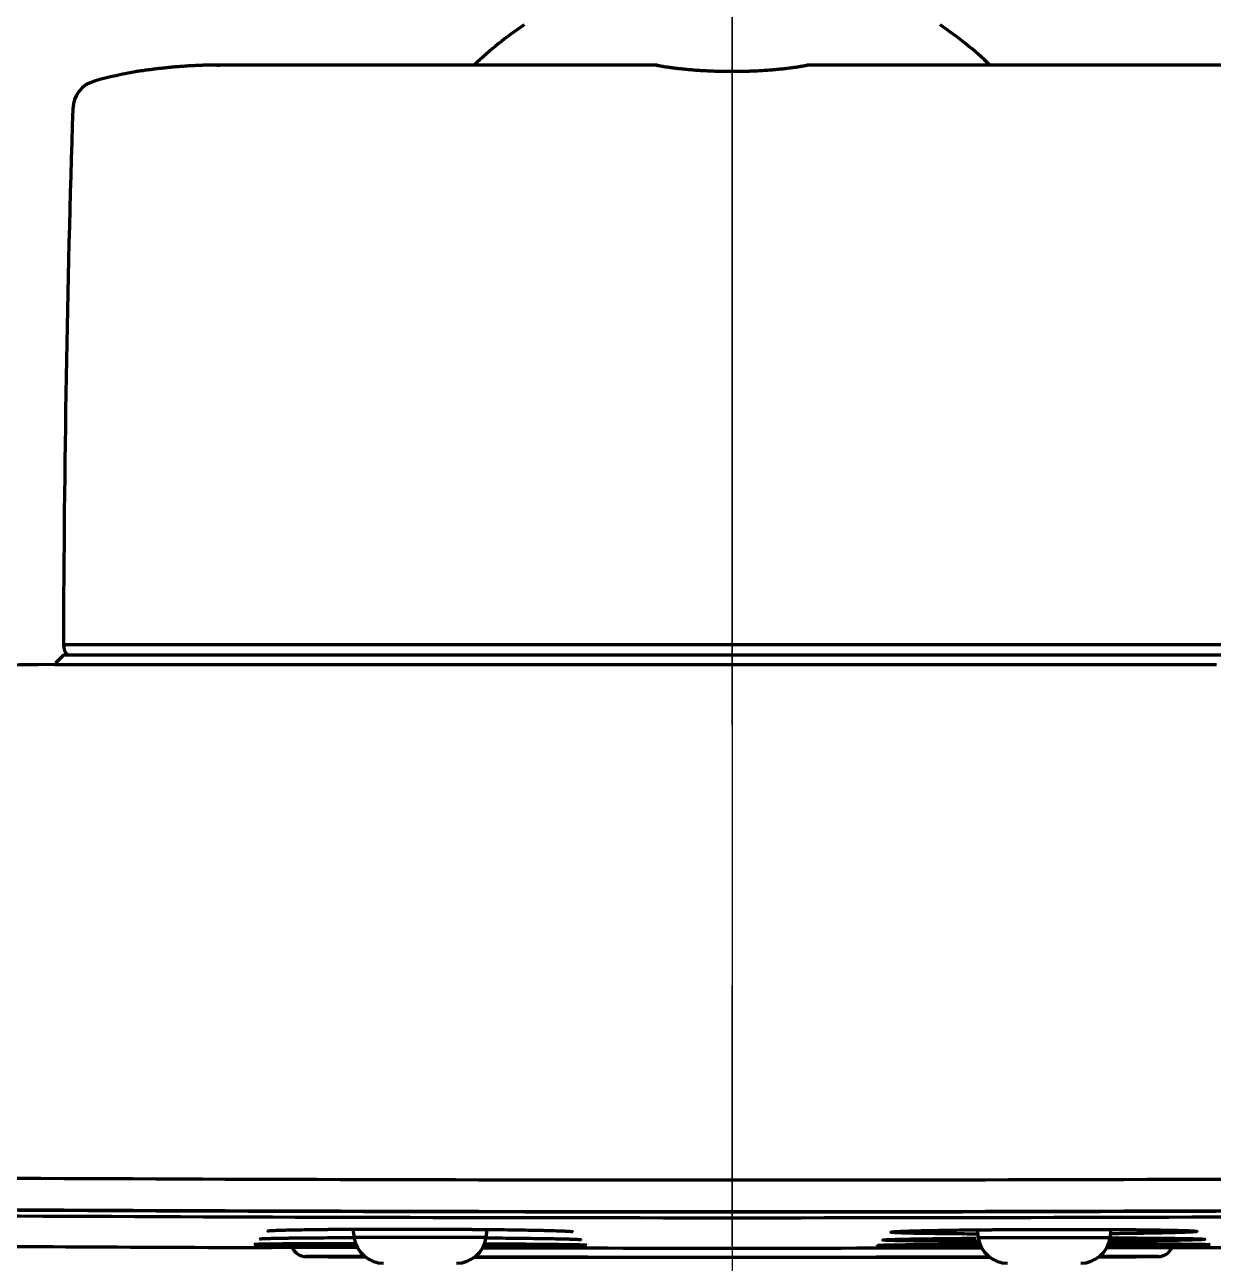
# Model space of a CAD drawing. Extents: x 1919 to 2339, y -1533 to -939.
# Drawn here: x 2093.42 to 2101.42, y -1192.62 to -1184.29 of the extents above; entities that cross this region are included whole.
import ezdxf

# ---------------------------------------------------------------- set-up
doc = ezdxf.new("R2010")
doc.units = 0
doc.header["$LTSCALE"] = 7
doc.header["$MEASUREMENT"] = 0
doc.linetypes.add('CENTER', pattern=[2, 1.25, -0.25, 0.25, -0.25])
doc.layers.add('1', color=1, linetype='CENTER')
doc.layers.add('CL', color=1, linetype='CENTER')

msp = doc.modelspace()

# ---------------------------------------------------------------- linework, layer by layer
at = {"layer": '1', "color": 1, "linetype": 'CENTER', "lineweight": 35}
msp.add_line((2098.1805, -1180.2492), (2098.1805, -1192.5777), dxfattribs=at)
at = {"layer": '1', "color": 7, "linetype": 'Continuous', "lineweight": 70}
for p, q in [((2097.6785, -1184.5579), (2094.7183, -1184.5579)), ((2101.6418, -1184.5579), (2098.684, -1184.5579)), ((2102.6805, -1188.4579), (2093.6805, -1188.4579)), ((2093.6806, -1188.5282), (2093.6271, -1188.5817)), ((2102.6804, -1188.5282), (2093.6806, -1188.5282)), ((2095.6288, -1192.391), (2095.6365, -1192.4454)), ((2096.5247, -1192.4454), (2096.532, -1192.393)), ((2099.829, -1192.393), (2099.8364, -1192.4454)), ((2100.7246, -1192.4454), (2100.7322, -1192.391)), ((2096.5247, -1192.4454), (2095.6365, -1192.4454)), ((2099.8364, -1192.4454), (2100.7246, -1192.4454)), ((2101.3963, -1192.4919), (2101.3962, -1192.4922)), ((2095.0854, -1192.5124), (2095.0854, -1192.5118)), ((2095.3125, -1192.5731), (2095.3126, -1192.5726)), ((2101.0485, -1192.5726), (2101.0485, -1192.5731)), ((2101.2757, -1192.5124), (2101.2756, -1192.5118))]:
    msp.add_line(p, q, dxfattribs=at)
for centre, radius, start, end in [((2098.1805, -1186.3579), 2.5, 124.0558, 133.94681), ((2098.1805, -1186.3579), 2.5, 46.05319, 55.9442), ((2093.9434, -1184.8579), 0.2, 105.42164, 178.14195), ((2094.682, -1187.5353), 2.9774, 99.75514, 105.42164), ((2214.1638, -1188.7579), 120.4836, 178.141952, 179.857335), ((2093.7805, -1188.4579), 0.1, 180, 224.65965), ((2098.1805, -291.6362), 900.8816, 269.6266109, 269.8031493), ((2095.8345, -1192.4177), 0.2, 187.96961, 270), ((2096.3266, -1192.4177), 0.2, 270, 352.03039), ((2100.0344, -1192.4177), 0.2, 187.96961, 270), ((2100.5265, -1192.4177), 0.2, 270, 352.03039), ((2098.1805, -291.6362), 900.8816, 270.1968507, 270.3734139), ((2095.3128, -1192.4732), 0.1, 202.86857, 269.81761), ((2098.1805, -291.6362), 900.9415, 269.8176083, 269.8428952), ((2098.1805, -291.6362), 900.9415, 269.8898725, 270), ((2098.1805, -291.6362), 900.9415, 270, 270.1101275), ((2098.1805, -291.6362), 900.9415, 270.1571048, 270.1823917), ((2101.0482, -1192.4732), 0.1, 270.18239, 336.93857)]:
    msp.add_arc(centre, radius, start, end, dxfattribs=at)
for centre, major_axis, ratio, start_param, end_param in [((2095.3129, -1192.4726), (0.0999, -0.0052), 0.999999, 3.598196, 4.761566), ((2098.1805, -294.0063), (899.8027, 0), 0.99863, 4.710467, 4.714311), ((2098.1805, -293.9942), (899.7541, 0), 0.99863, 4.710524, 4.714254), ((2101.0482, -1192.4726), (0.0999, 0.0052), 0.999999, 4.663212, 5.825166)]:
    msp.add_ellipse(centre, major_axis=major_axis, ratio=ratio, start_param=start_param, end_param=end_param, dxfattribs=at)
for points, knots in [([(2094.7326, -1184.5579), (2094.7164, -1184.5578), (2094.6836, -1184.558), (2094.6506, -1184.5586), (2094.6254, -1184.5593), (2094.617, -1184.5596), (2094.6005, -1184.5602), (2094.5922, -1184.5605), (2094.5677, -1184.5615), (2094.5353, -1184.5632), (2094.5039, -1184.5652), (2094.4845, -1184.5666), (2094.4807, -1184.5668), (2094.473, -1184.5674), (2094.4691, -1184.5677), (2094.4577, -1184.5686), (2094.4502, -1184.5692), (2094.428, -1184.571), (2094.3994, -1184.5736), (2094.3727, -1184.5763), (2094.3533, -1184.5784), (2094.3469, -1184.579), (2094.3344, -1184.5804), (2094.3283, -1184.5811), (2094.3104, -1184.5832), (2094.2879, -1184.5859), (2094.258, -1184.5897), (2094.2407, -1184.592), (2094.2287, -1184.5937), (2094.2248, -1184.5942), (2094.2176, -1184.5952), (2094.2141, -1184.5957), (2094.2044, -1184.5971), (2094.193, -1184.5988), (2094.1847, -1184.6), (2094.1796, -1184.6007), (2094.1782, -1184.601), (2094.1756, -1184.6014), (2094.1745, -1184.6015), (2094.1719, -1184.6019), (2094.1709, -1184.6021), (2094.1708, -1184.6021), (2094.1708, -1184.6021)], [0, 0, 0, 0, 0.057143, 0.115811, 0.115811, 0.145145, 0.145145, 0.174479, 0.174479, 0.233147, 0.291815, 0.291815, 0.306482, 0.306482, 0.321149, 0.321149, 0.350483, 0.350483, 0.409151, 0.467819, 0.467819, 0.497153, 0.497153, 0.526487, 0.526487, 0.585155, 0.643823, 0.702491, 0.702491, 0.731825, 0.731825, 0.761159, 0.761159, 0.819828, 0.878496, 0.878496, 0.90783, 0.90783, 0.937164, 0.937164, 0.995832, 1, 1, 1, 1]), ([(2094.7135, -1184.5579), (2094.7182, -1184.5579), (2094.7246, -1184.5579), (2094.7309, -1184.5579), (2094.7326, -1184.5579)], [0, 0, 0, 0, 0.742185, 1, 1, 1, 1]), ([(2098.691, -1184.5581), (2098.691, -1184.5581), (2098.691, -1184.5581), (2098.6909, -1184.5584), (2098.689, -1184.5591), (2098.6814, -1184.561), (2098.6731, -1184.5627), (2098.6668, -1184.5638), (2098.6655, -1184.5641), (2098.6629, -1184.5646), (2098.6615, -1184.5648), (2098.6571, -1184.5656), (2098.6541, -1184.5662), (2098.6443, -1184.5678), (2098.6299, -1184.5702), (2098.6126, -1184.5728), (2098.5986, -1184.5748), (2098.5937, -1184.5755), (2098.5836, -1184.5768), (2098.5784, -1184.5775), (2098.5623, -1184.5796), (2098.5398, -1184.5823), (2098.5027, -1184.5863), (2098.4758, -1184.5889), (2098.4582, -1184.5904), (2098.4547, -1184.5907), (2098.4476, -1184.5913), (2098.4368, -1184.5922), (2098.4259, -1184.593), (2098.4037, -1184.5946), (2098.3736, -1184.5966), (2098.3422, -1184.5982), (2098.3182, -1184.5993), (2098.3101, -1184.5996), (2098.2978, -1184.6), (2098.2937, -1184.6002), (2098.2855, -1184.6004), (2098.2649, -1184.6011), (2098.2277, -1184.6019), (2098.1778, -1184.6022), (2098.1444, -1184.6019), (2098.1192, -1184.6015), (2098.1109, -1184.6014), (2098.0943, -1184.601), (2098.0861, -1184.6008), (2098.0615, -1184.6), (2098.0293, -1184.5988), (2097.998, -1184.5971), (2097.9748, -1184.5957), (2097.9672, -1184.5952), (2097.952, -1184.5942), (2097.9445, -1184.5937), (2097.9225, -1184.5921), (2097.894, -1184.5897), (2097.8674, -1184.5872), (2097.8482, -1184.5852), (2097.8388, -1184.5842), (2097.8296, -1184.5832), (2097.8235, -1184.5825), (2097.8205, -1184.5822), (2097.8058, -1184.5804), (2097.7835, -1184.5777), (2097.754, -1184.5736), (2097.737, -1184.5711), (2097.7253, -1184.5692), (2097.7215, -1184.5686), (2097.7144, -1184.5674), (2097.7111, -1184.5669), (2097.7016, -1184.5652), (2097.6905, -1184.5632), (2097.6826, -1184.5616), (2097.6778, -1184.5605), (2097.6764, -1184.5602), (2097.674, -1184.5596), (2097.673, -1184.5593), (2097.6707, -1184.5586), (2097.6694, -1184.558), (2097.6706, -1184.5579), (2097.6716, -1184.5579)], [0, 0, 0, 0, 0.001734, 0.001734, 0.032228, 0.062721, 0.093215, 0.093215, 0.100838, 0.100838, 0.108461, 0.108461, 0.123708, 0.123708, 0.154202, 0.184695, 0.184695, 0.199942, 0.199942, 0.215189, 0.215189, 0.245682, 0.276176, 0.306669, 0.306669, 0.314292, 0.314292, 0.321916, 0.337163, 0.337163, 0.367656, 0.398149, 0.398149, 0.413396, 0.413396, 0.42102, 0.42102, 0.428643, 0.459136, 0.48963, 0.520123, 0.520123, 0.53537, 0.53537, 0.550617, 0.550617, 0.58111, 0.611604, 0.611604, 0.626851, 0.626851, 0.642097, 0.642097, 0.672591, 0.703084, 0.703084, 0.718331, 0.725954, 0.725954, 0.733578, 0.733578, 0.764071, 0.794565, 0.825058, 0.825058, 0.840305, 0.840305, 0.855552, 0.855552, 0.886045, 0.916539, 0.916539, 0.931785, 0.931785, 0.947032, 0.947032, 0.977526, 1, 1, 1, 1]), ([(2093.6345, -1188.5898), (2092.2979, -1188.6079), (2089.5801, -1188.6658), (2085.4824, -1188.8193), (2081.3422, -1189.0403), (2077.2057, -1189.3277), (2073.1276, -1189.6763), (2070.431, -1189.9508), (2069.1104, -1190.0956)], [0, 0, 0, 0, 0.163136, 0.331794, 0.500468, 0.669159, 0.837869, 1, 1, 1, 1]), ([(2093.6198, -1188.589), (2093.6198, -1188.589), (2093.6198, -1188.589), (2093.6198, -1188.589), (2093.6259, -1188.589), (2093.6501, -1188.589), (2093.6682, -1188.589), (2093.7164, -1188.589), (2093.7465, -1188.589), (2093.7874, -1188.5891), (2093.792, -1188.5891), (2093.8015, -1188.5891), (2093.816, -1188.5891), (2093.8517, -1188.5891), (2093.8856, -1188.5891), (2093.9097, -1188.5891)], [0, 0, 0, 0, 0.000287, 0.000287, 0.250215, 0.250215, 0.500143, 0.500143, 0.750072, 0.750072, 0.781313, 0.781313, 0.812554, 0.875036, 1, 1, 1, 1]), ([(2093.9097, -1188.5891), (2093.9652, -1188.5891), (2094.0282, -1188.5891), (2094.1163, -1188.5892), (2094.1434, -1188.5892), (2094.1716, -1188.5892), (2094.1906, -1188.5892), (2094.2002, -1188.5892), (2094.2489, -1188.5892), (2094.3302, -1188.5892), (2094.4184, -1188.5892), (2094.4757, -1188.5892), (2094.4872, -1188.5892), (2094.5106, -1188.5892), (2094.5224, -1188.5892), (2094.558, -1188.5893), (2094.5822, -1188.5893), (2094.7049, -1188.5893), (2094.8093, -1188.5893), (2094.92, -1188.5893)], [0, 0, 0, 0, 0.25, 0.25, 0.3125, 0.34375, 0.34375, 0.375, 0.375, 0.5, 0.625, 0.625, 0.65625, 0.65625, 0.6875, 0.6875, 0.75, 0.75, 1, 1, 1, 1]), ([(2094.92, -1188.5893), (2095.0267, -1188.5894), (2095.1381, -1188.5894), (2095.37, -1188.5895), (2095.4905, -1188.5895), (2095.678, -1188.5896), (2095.7416, -1188.5896), (2095.8388, -1188.5896), (2095.8878, -1188.5896), (2095.9375, -1188.5896), (2095.9708, -1188.5896), (2095.9875, -1188.5896), (2096.1384, -1188.5897), (2096.275, -1188.5897), (2096.5532, -1188.5898), (2096.6947, -1188.5898), (2096.9825, -1188.5899), (2097.1288, -1188.5899), (2097.3148, -1188.5899), (2097.3522, -1188.5899), (2097.4272, -1188.5899), (2097.465, -1188.5899), (2097.578, -1188.5899), (2097.6533, -1188.5899), (2097.8792, -1188.59), (2098.1804, -1188.59), (2098.4813, -1188.59), (2098.7069, -1188.5899), (2098.7821, -1188.5899), (2098.8949, -1188.5899), (2098.9325, -1188.5899), (2098.9889, -1188.5899), (2099.0076, -1188.5899), (2099.0451, -1188.5899), (2099.0637, -1188.5899), (2099.2315, -1188.5899), (2099.378, -1188.5899), (2099.666, -1188.5898), (2099.8075, -1188.5898), (2100.0854, -1188.5897), (2100.2219, -1188.5897), (2100.3725, -1188.5896), (2100.3892, -1188.5896), (2100.4225, -1188.5896), (2100.4391, -1188.5896), (2100.4886, -1188.5896), (2100.5214, -1188.5896), (2100.6187, -1188.5896), (2100.6825, -1188.5896), (2100.8702, -1188.5895), (2100.9908, -1188.5895), (2101.2229, -1188.5894), (2101.3343, -1188.5894), (2101.4411, -1188.5893)], [0, 0, 0, 0, 0.0625, 0.0625, 0.125, 0.125, 0.15625, 0.15625, 0.171875, 0.179687, 0.179687, 0.1875, 0.1875, 0.25, 0.25, 0.3125, 0.3125, 0.375, 0.375, 0.390625, 0.390625, 0.40625, 0.40625, 0.4375, 0.4375, 0.5, 0.5625, 0.5625, 0.59375, 0.59375, 0.609375, 0.609375, 0.617187, 0.617187, 0.625, 0.625, 0.6875, 0.6875, 0.75, 0.75, 0.8125, 0.8125, 0.820312, 0.820312, 0.828125, 0.828125, 0.84375, 0.84375, 0.875, 0.875, 0.9375, 0.9375, 1, 1, 1, 1]), ([(2118.0178, -1191.8528), (2117.1919, -1191.87), (2116.3659, -1191.8862), (2114.7137, -1191.9163), (2112.2351, -1191.9583), (2109.7559, -1191.9907), (2104.7965, -1192.0424), (2101.4889, -1192.0596), (2094.8713, -1192.0596), (2088.2563, -1192.0251), (2081.6467, -1191.9217), (2078.3433, -1191.8528)], [0, 0, 0, 0, 0.0625, 0.0625, 0.125, 0.25, 0.25, 0.5, 0.5, 0.75, 1, 1, 1, 1]), ([(2078.3493, -1192.0631), (2081.6518, -1192.1321), (2088.2595, -1192.2355), (2094.8726, -1192.27), (2101.4884, -1192.27), (2108.1015, -1192.2355), (2114.7093, -1192.1321), (2118.0118, -1192.0631)], [0, 0, 0, 0, 0.25, 0.5, 0.5, 0.75, 1, 1, 1, 1]), ([(2117.9994, -1192.0676), (2117.5869, -1192.0762), (2117.1743, -1192.0846), (2116.3491, -1192.1007), (2115.1111, -1192.1241), (2112.222, -1192.1731), (2109.745, -1192.2054), (2104.79, -1192.2571), (2101.4855, -1192.2744), (2094.8741, -1192.2743), (2088.2653, -1192.2399), (2081.662, -1192.1365), (2078.3616, -1192.0676)], [0, 0, 0, 0, 0.03125, 0.03125, 0.0625, 0.125, 0.25, 0.25, 0.5, 0.5, 0.75, 1, 1, 1, 1]), ([(2097.112, -1192.408), (2097.1118, -1192.4079), (2097.11, -1192.4072), (2097.1057, -1192.4066), (2097.0993, -1192.4059), (2097.0979, -1192.4058), (2097.0949, -1192.4055), (2097.0933, -1192.4054), (2097.0881, -1192.405), (2097.0843, -1192.4047), (2097.0717, -1192.4039), (2097.0518, -1192.4029), (2097.0258, -1192.4019), (2097.004, -1192.4011), (2096.9963, -1192.4009), (2096.9842, -1192.4005), (2096.9801, -1192.4004), (2096.9717, -1192.4001), (2096.9673, -1192.4), (2096.9453, -1192.3994), (2096.9264, -1192.3989), (2096.8861, -1192.398), (2096.8432, -1192.3971), (2096.7954, -1192.3962), (2096.7639, -1192.3957), (2096.7575, -1192.3956), (2096.7445, -1192.3954), (2096.738, -1192.3953), (2096.7183, -1192.395), (2096.7049, -1192.3948), (2096.6641, -1192.3943), (2096.608, -1192.3936), (2096.5486, -1192.3929), (2096.5028, -1192.3925), (2096.4874, -1192.3924), (2096.456, -1192.3921), (2096.4401, -1192.392), (2096.3921, -1192.3916), (2096.3598, -1192.3914), (2096.2946, -1192.391), (2096.2616, -1192.3908), (2096.1952, -1192.3905), (2096.1616, -1192.3904), (2096.1192, -1192.3902), (2096.1107, -1192.3902), (2096.0937, -1192.3902), (2096.0683, -1192.3901), (2096.043, -1192.3901), (2095.9926, -1192.39), (2095.9258, -1192.3899), (2095.86, -1192.39), (2095.811, -1192.3901), (2095.7947, -1192.3901), (2095.7704, -1192.3902), (2095.7623, -1192.3902), (2095.7462, -1192.3902), (2095.7382, -1192.3903), (2095.6984, -1192.3904), (2095.6364, -1192.3906), (2095.5774, -1192.391), (2095.52, -1192.3914), (2095.492, -1192.3916), (2095.458, -1192.392), (2095.4513, -1192.392), (2095.4379, -1192.3922), (2095.4182, -1192.3924), (2095.3992, -1192.3926), (2095.362, -1192.393), (2095.3148, -1192.3936), (2095.2724, -1192.3944), (2095.2424, -1192.3949), (2095.2328, -1192.3951), (2095.214, -1192.3955), (2095.205, -1192.3957), (2095.1792, -1192.3963), (2095.1479, -1192.3972), (2095.1225, -1192.3981), (2095.1058, -1192.3988), (2095.1006, -1192.399), (2095.0934, -1192.3994), (2095.091, -1192.3995), (2095.0866, -1192.3997), (2095.0845, -1192.3999), (2095.0744, -1192.4005), (2095.068, -1192.401), (2095.0585, -1192.402), (2095.0551, -1192.4026), (2095.0537, -1192.4031), (2095.0535, -1192.4032)], [0, 0, 0, 0, 0.007563, 0.039476, 0.039476, 0.047454, 0.047454, 0.055432, 0.055432, 0.071388, 0.071388, 0.1033, 0.135212, 0.135212, 0.151168, 0.151168, 0.159146, 0.159146, 0.167124, 0.167124, 0.199036, 0.199036, 0.230948, 0.262861, 0.262861, 0.270839, 0.270839, 0.278817, 0.278817, 0.294773, 0.294773, 0.326685, 0.358597, 0.358597, 0.374553, 0.374553, 0.390509, 0.390509, 0.422421, 0.422421, 0.454334, 0.454334, 0.486246, 0.486246, 0.494224, 0.494224, 0.502202, 0.518158, 0.518158, 0.55007, 0.581982, 0.581982, 0.597938, 0.597938, 0.605916, 0.605916, 0.613894, 0.613894, 0.645807, 0.677719, 0.677719, 0.709631, 0.709631, 0.717609, 0.717609, 0.725587, 0.741543, 0.741543, 0.773455, 0.805367, 0.805367, 0.821323, 0.821323, 0.83728, 0.83728, 0.869192, 0.901104, 0.901104, 0.91706, 0.91706, 0.925038, 0.925038, 0.933016, 0.933016, 0.964928, 0.964928, 0.99684, 1, 1, 1, 1]), ([(2099.2588, -1192.4108), (2099.254, -1192.4102), (2099.2509, -1192.4097), (2099.2484, -1192.4088), (2099.2482, -1192.4084), (2099.249, -1192.408)], [0, 0, 0, 0, 0.567862, 0.567862, 1, 1, 1, 1]), ([(2099.249, -1192.408), (2099.2493, -1192.4079), (2099.2511, -1192.4072), (2099.2554, -1192.4066), (2099.2618, -1192.4059), (2099.2632, -1192.4058), (2099.2662, -1192.4055), (2099.2678, -1192.4054), (2099.2729, -1192.405), (2099.2767, -1192.4047), (2099.2893, -1192.4039), (2099.3092, -1192.4029), (2099.3352, -1192.4019), (2099.3571, -1192.4011), (2099.3647, -1192.4009), (2099.3768, -1192.4005), (2099.3809, -1192.4004), (2099.3894, -1192.4001), (2099.3937, -1192.4), (2099.4157, -1192.3994), (2099.4347, -1192.3989), (2099.475, -1192.398), (2099.5178, -1192.3971), (2099.5657, -1192.3962), (2099.5972, -1192.3957), (2099.6036, -1192.3956), (2099.6165, -1192.3954), (2099.623, -1192.3953), (2099.6428, -1192.395), (2099.6562, -1192.3948), (2099.697, -1192.3943), (2099.753, -1192.3936), (2099.8124, -1192.3929), (2099.8582, -1192.3925), (2099.8737, -1192.3924), (2099.9051, -1192.3921), (2099.921, -1192.392), (2099.9689, -1192.3916), (2100.0012, -1192.3914), (2100.0665, -1192.391), (2100.0994, -1192.3908), (2100.1659, -1192.3905), (2100.1995, -1192.3904), (2100.2418, -1192.3902), (2100.2503, -1192.3902), (2100.2673, -1192.3902), (2100.2927, -1192.3901), (2100.318, -1192.3901), (2100.3685, -1192.39), (2100.4352, -1192.3899), (2100.5011, -1192.39), (2100.5501, -1192.3901), (2100.5664, -1192.3901), (2100.5907, -1192.3902), (2100.5988, -1192.3902), (2100.6149, -1192.3902), (2100.6229, -1192.3903), (2100.6626, -1192.3904), (2100.7246, -1192.3906), (2100.7836, -1192.391), (2100.8411, -1192.3914), (2100.8691, -1192.3916), (2100.9031, -1192.392), (2100.9098, -1192.392), (2100.9231, -1192.3922), (2100.9428, -1192.3924), (2100.9619, -1192.3926), (2100.9991, -1192.393), (2101.0462, -1192.3936), (2101.0886, -1192.3944), (2101.1186, -1192.3949), (2101.1283, -1192.3951), (2101.147, -1192.3955), (2101.156, -1192.3957), (2101.1818, -1192.3963), (2101.2131, -1192.3972), (2101.2385, -1192.3981), (2101.2553, -1192.3988), (2101.2605, -1192.399), (2101.2677, -1192.3994), (2101.27, -1192.3995), (2101.2744, -1192.3997), (2101.2766, -1192.3999), (2101.2867, -1192.4005), (2101.293, -1192.401), (2101.3025, -1192.402), (2101.3059, -1192.4026), (2101.3074, -1192.4031), (2101.3075, -1192.4032)], [0, 0, 0, 0, 0.007626, 0.039537, 0.039537, 0.047515, 0.047515, 0.055493, 0.055493, 0.071448, 0.071448, 0.10336, 0.135271, 0.135271, 0.151226, 0.151226, 0.159204, 0.159204, 0.167182, 0.167182, 0.199093, 0.199093, 0.231004, 0.262915, 0.262915, 0.270893, 0.270893, 0.278871, 0.278871, 0.294827, 0.294827, 0.326738, 0.358649, 0.358649, 0.374605, 0.374605, 0.39056, 0.39056, 0.422471, 0.422471, 0.454383, 0.454383, 0.486294, 0.486294, 0.494271, 0.494271, 0.502249, 0.518205, 0.518205, 0.550116, 0.582027, 0.582027, 0.597983, 0.597983, 0.605961, 0.605961, 0.613938, 0.613938, 0.64585, 0.677761, 0.677761, 0.709672, 0.709672, 0.71765, 0.71765, 0.725627, 0.741583, 0.741583, 0.773494, 0.805405, 0.805405, 0.821361, 0.821361, 0.837317, 0.837317, 0.869228, 0.901139, 0.901139, 0.917094, 0.917094, 0.925072, 0.925072, 0.93305, 0.93305, 0.964961, 0.964961, 0.996872, 1, 1, 1, 1]), ([(2099.828, -1192.4216), (2099.7996, -1192.4214), (2099.7718, -1192.4212), (2099.7155, -1192.4208), (2099.6875, -1192.4206), (2099.6337, -1192.4201), (2099.5821, -1192.4196), (2099.5347, -1192.4189), (2099.5065, -1192.4185), (2099.5009, -1192.4184), (2099.4899, -1192.4182), (2099.4844, -1192.4182), (2099.4683, -1192.4179), (2099.458, -1192.4177), (2099.4281, -1192.4171), (2099.391, -1192.4164), (2099.3597, -1192.4155), (2099.3383, -1192.4148), (2099.3315, -1192.4146), (2099.3219, -1192.4143), (2099.3188, -1192.4142), (2099.3128, -1192.4139), (2099.3098, -1192.4138), (2099.2957, -1192.4132), (2099.2764, -1192.4123), (2099.2636, -1192.4113), (2099.2588, -1192.4108)], [0, 0, 0, 0, 0.094294, 0.094294, 0.194928, 0.194928, 0.295562, 0.396196, 0.396196, 0.421355, 0.421355, 0.446513, 0.446513, 0.49683, 0.49683, 0.597464, 0.698098, 0.698098, 0.748415, 0.748415, 0.773574, 0.773574, 0.798732, 0.798732, 0.899366, 1, 1, 1, 1]), ([(2101.3062, -1192.4047), (2101.3058, -1192.4048), (2101.3054, -1192.4049), (2101.3042, -1192.4051), (2101.3035, -1192.4053), (2101.3008, -1192.4057), (2101.2987, -1192.4059), (2101.291, -1192.4067), (2101.2775, -1192.4078), (2101.2577, -1192.4088), (2101.2405, -1192.4096), (2101.2343, -1192.4098), (2101.2245, -1192.4102), (2101.2211, -1192.4104), (2101.2141, -1192.4106), (2101.2106, -1192.4107), (2101.1922, -1192.4114), (2101.1762, -1192.4119), (2101.1413, -1192.4129), (2101.1226, -1192.4133), (2101.0823, -1192.4143), (2101.0608, -1192.4147), (2101.0265, -1192.4154), (2101.0147, -1192.4156), (2100.9906, -1192.416), (2100.9783, -1192.4162), (2100.9407, -1192.4168), (2100.8886, -1192.4176), (2100.8326, -1192.4183), (2100.7891, -1192.4188), (2100.7743, -1192.419), (2100.7518, -1192.4192), (2100.7443, -1192.4193), (2100.7342, -1192.4194), (2100.7318, -1192.4194), (2100.7294, -1192.4194)], [0, 0, 0, 0, 0.016911, 0.016911, 0.040141, 0.040141, 0.086601, 0.086601, 0.17952, 0.27244, 0.27244, 0.318899, 0.318899, 0.342129, 0.342129, 0.365359, 0.365359, 0.458279, 0.458279, 0.551198, 0.551198, 0.644118, 0.644118, 0.690578, 0.690578, 0.737038, 0.737038, 0.829957, 0.922877, 0.922877, 0.969336, 0.969336, 0.992566, 0.992566, 1, 1, 1, 1]), ([(2101.3075, -1192.4032), (2101.3085, -1192.4036), (2101.3083, -1192.4041), (2101.3065, -1192.4046), (2101.3063, -1192.4047), (2101.3062, -1192.4047)], [0, 0, 0, 0, 0.929891, 0.929891, 1, 1, 1, 1]), ([(2095.648, -1192.4868), (2095.6322, -1192.4868), (2095.5834, -1192.4868), (2095.5363, -1192.4869), (2095.4738, -1192.487), (2095.4434, -1192.487), (2095.4064, -1192.4871), (2095.3991, -1192.4872), (2095.3846, -1192.4872), (2095.3631, -1192.4873), (2095.3424, -1192.4873), (2095.3019, -1192.4875), (2095.2506, -1192.4877), (2095.2044, -1192.488), (2095.1718, -1192.4882), (2095.1612, -1192.4883), (2095.1408, -1192.4884), (2095.131, -1192.4885), (2095.1029, -1192.4888), (2095.0687, -1192.4891), (2095.041, -1192.4895), (2095.0227, -1192.4898), (2095.017, -1192.4899), (2095.0091, -1192.4901), (2095.0066, -1192.4901), (2095.0017, -1192.4902), (2094.9994, -1192.4903), (2094.9883, -1192.4905), (2094.9813, -1192.4908), (2094.9708, -1192.4912), (2094.9674, -1192.4915), (2094.9652, -1192.4918), (2094.9649, -1192.4918), (2094.9647, -1192.4919)], [0, 0, 0, 0, 0.03982, 0.124904, 0.124904, 0.209989, 0.209989, 0.23126, 0.23126, 0.252531, 0.295074, 0.295074, 0.380158, 0.465243, 0.465243, 0.507785, 0.507785, 0.550328, 0.550328, 0.635412, 0.720497, 0.720497, 0.763039, 0.763039, 0.784311, 0.784311, 0.805582, 0.805582, 0.890667, 0.890667, 0.975751, 0.975751, 1, 1, 1, 1]), ([(2094.9689, -1192.4927), (2094.9693, -1192.4927), (2094.9698, -1192.4928), (2094.9721, -1192.4929), (2094.9744, -1192.4931), (2094.9827, -1192.4934), (2094.9972, -1192.494), (2095.0185, -1192.4945), (2095.0371, -1192.4949), (2095.0438, -1192.495), (2095.0544, -1192.4952), (2095.0581, -1192.4952), (2095.0656, -1192.4954), (2095.0695, -1192.4954), (2095.0893, -1192.4958), (2095.1067, -1192.496), (2095.1443, -1192.4965), (2095.1647, -1192.4968), (2095.2083, -1192.4973), (2095.2315, -1192.4975), (2095.2687, -1192.4979), (2095.2815, -1192.498), (2095.3076, -1192.4982), (2095.321, -1192.4983), (2095.3617, -1192.4987), (2095.4183, -1192.4991), (2095.479, -1192.4995), (2095.5262, -1192.4998), (2095.5422, -1192.4999), (2095.5666, -1192.5), (2095.5748, -1192.5001), (2095.5913, -1192.5002), (2095.5996, -1192.5002), (2095.6222, -1192.5004), (2095.6367, -1192.5004), (2095.6512, -1192.5005)], [0, 0, 0, 0, 0.011664, 0.011664, 0.056872, 0.056872, 0.147288, 0.237704, 0.237704, 0.282912, 0.282912, 0.305516, 0.305516, 0.32812, 0.32812, 0.418536, 0.418536, 0.508951, 0.508951, 0.599367, 0.599367, 0.644575, 0.644575, 0.689783, 0.689783, 0.780199, 0.870615, 0.870615, 0.915823, 0.915823, 0.938427, 0.938427, 0.961031, 0.961031, 1, 1, 1, 1]), ([(2095.6336, -1192.4473), (2095.6274, -1192.4473), (2095.5893, -1192.4474), (2095.5524, -1192.4475), (2095.4919, -1192.4478), (2095.4625, -1192.4479), (2095.4268, -1192.4482), (2095.4197, -1192.4482), (2095.4057, -1192.4483), (2095.3849, -1192.4484), (2095.3648, -1192.4486), (2095.3257, -1192.4489), (2095.276, -1192.4493), (2095.2314, -1192.4498), (2095.1999, -1192.4502), (2095.1897, -1192.4504), (2095.1749, -1192.4506), (2095.17, -1192.4507), (2095.1606, -1192.4508), (2095.1559, -1192.4509), (2095.1332, -1192.4512), (2095.1001, -1192.4519), (2095.0733, -1192.4525), (2095.0556, -1192.453), (2095.0501, -1192.4532), (2095.0424, -1192.4535), (2095.04, -1192.4536), (2095.0353, -1192.4538), (2095.0331, -1192.4538), (2095.0225, -1192.4543), (2095.009, -1192.455), (2095.0024, -1192.4558), (2095.0007, -1192.4563), (2095.0005, -1192.4563), (2095.0003, -1192.4564)], [0, 0, 0, 0, 0.016851, 0.105073, 0.105073, 0.193296, 0.193296, 0.215352, 0.215352, 0.237407, 0.281519, 0.281519, 0.369741, 0.457964, 0.457964, 0.502075, 0.502075, 0.524131, 0.524131, 0.546187, 0.546187, 0.634409, 0.722632, 0.722632, 0.766743, 0.766743, 0.788799, 0.788799, 0.810855, 0.810855, 0.899077, 0.9873, 0.9873, 1, 1, 1, 1]), ([(2096.5056, -1192.5025), (2096.5251, -1192.5025), (2096.5445, -1192.5025), (2096.5966, -1192.5025), (2096.6289, -1192.5024), (2096.6922, -1192.5023), (2096.7226, -1192.5022), (2096.7811, -1192.5021), (2096.8373, -1192.5019), (2096.8888, -1192.5017), (2096.9196, -1192.5015), (2096.9257, -1192.5015), (2096.9376, -1192.5014), (2096.9436, -1192.5014), (2096.9611, -1192.5013), (2096.9723, -1192.5012), (2097.005, -1192.501), (2097.0453, -1192.5007), (2097.0795, -1192.5004), (2097.1029, -1192.5001), (2097.1102, -1192.5), (2097.1207, -1192.4998), (2097.1241, -1192.4998), (2097.1307, -1192.4997), (2097.1339, -1192.4996), (2097.1493, -1192.4994), (2097.1705, -1192.499), (2097.1846, -1192.4985), (2097.1899, -1192.4983)], [0, 0, 0, 0, 0.05482, 0.05482, 0.149338, 0.149338, 0.243856, 0.243856, 0.338374, 0.432892, 0.432892, 0.456522, 0.456522, 0.480151, 0.480151, 0.52741, 0.52741, 0.621928, 0.716446, 0.716446, 0.763705, 0.763705, 0.787335, 0.787335, 0.810964, 0.810964, 0.905482, 1, 1, 1, 1]), ([(2097.1656, -1192.4615), (2097.1653, -1192.4614), (2097.1635, -1192.4608), (2097.1587, -1192.4603), (2097.152, -1192.4598), (2097.1506, -1192.4597), (2097.1474, -1192.4595), (2097.1457, -1192.4594), (2097.1404, -1192.4591), (2097.1364, -1192.4589), (2097.1232, -1192.4583), (2097.1023, -1192.4575), (2097.075, -1192.4567), (2097.0521, -1192.4561), (2097.044, -1192.4559), (2097.0314, -1192.4557), (2097.027, -1192.4556), (2097.0182, -1192.4554), (2097.0136, -1192.4553), (2096.9905, -1192.4548), (2096.9706, -1192.4544), (2096.9282, -1192.4537), (2096.8832, -1192.453), (2096.8329, -1192.4523), (2096.7999, -1192.4519), (2096.7932, -1192.4518), (2096.7796, -1192.4517), (2096.7727, -1192.4516), (2096.7519, -1192.4514), (2096.7379, -1192.4512), (2096.695, -1192.4508), (2096.636, -1192.4502), (2096.5736, -1192.4497), (2096.5311, -1192.4494), (2096.5206, -1192.4493), (2096.5099, -1192.4492)], [0, 0, 0, 0, 0.027391, 0.113265, 0.113265, 0.134733, 0.134733, 0.156202, 0.156202, 0.199139, 0.199139, 0.285013, 0.370887, 0.370887, 0.413824, 0.413824, 0.435292, 0.435292, 0.456761, 0.456761, 0.542635, 0.542635, 0.628509, 0.714383, 0.714383, 0.735851, 0.735851, 0.75732, 0.75732, 0.800257, 0.800257, 0.886131, 0.972005, 0.972005, 1, 1, 1, 1]), ([(2097.2012, -1192.4971), (2097.201, -1192.497), (2097.1992, -1192.4967), (2097.1942, -1192.4964), (2097.1873, -1192.496), (2097.1858, -1192.496), (2097.1826, -1192.4958), (2097.1809, -1192.4958), (2097.1754, -1192.4956), (2097.1713, -1192.4955), (2097.1577, -1192.4951), (2097.1362, -1192.4946), (2097.1081, -1192.494), (2097.0845, -1192.4937), (2097.0762, -1192.4935), (2097.0632, -1192.4933), (2097.0587, -1192.4933), (2097.0496, -1192.4932), (2097.0449, -1192.4931), (2097.021, -1192.4928), (2097.0006, -1192.4925), (2096.9569, -1192.492), (2096.9105, -1192.4915), (2096.8586, -1192.4911), (2096.8244, -1192.4908), (2096.8175, -1192.4907), (2096.8035, -1192.4906), (2096.7964, -1192.4906), (2096.775, -1192.4904), (2096.7605, -1192.4903), (2096.7163, -1192.49), (2096.6555, -1192.4896), (2096.591, -1192.4892), (2096.5435, -1192.4889), (2096.529, -1192.4889), (2096.5143, -1192.4888)], [0, 0, 0, 0, 0.029947, 0.114786, 0.114786, 0.135996, 0.135996, 0.157206, 0.157206, 0.199626, 0.199626, 0.284465, 0.369304, 0.369304, 0.411724, 0.411724, 0.432934, 0.432934, 0.454144, 0.454144, 0.538983, 0.538983, 0.623822, 0.708662, 0.708662, 0.729872, 0.729872, 0.751081, 0.751081, 0.793501, 0.793501, 0.87834, 0.96318, 0.96318, 1, 1, 1, 1]), ([(2099.1712, -1192.4983), (2099.1659, -1192.4981), (2099.1625, -1192.4978), (2099.1598, -1192.4974), (2099.1594, -1192.4973), (2099.1599, -1192.4971)], [0, 0, 0, 0, 0.607908, 0.607908, 1, 1, 1, 1]), ([(2099.1599, -1192.4971), (2099.1601, -1192.497), (2099.1618, -1192.4967), (2099.1668, -1192.4964), (2099.1737, -1192.496), (2099.1752, -1192.496), (2099.1784, -1192.4958), (2099.1802, -1192.4958), (2099.1857, -1192.4956), (2099.1898, -1192.4955), (2099.2033, -1192.4951), (2099.2248, -1192.4946), (2099.2529, -1192.494), (2099.2765, -1192.4937), (2099.2848, -1192.4935), (2099.2979, -1192.4933), (2099.3023, -1192.4933), (2099.3115, -1192.4932), (2099.3162, -1192.4931), (2099.34, -1192.4928), (2099.3605, -1192.4925), (2099.4042, -1192.492), (2099.4506, -1192.4915), (2099.5025, -1192.4911), (2099.5366, -1192.4908), (2099.5435, -1192.4907), (2099.5575, -1192.4906), (2099.5646, -1192.4906), (2099.5861, -1192.4904), (2099.6006, -1192.4903), (2099.6448, -1192.49), (2099.7056, -1192.4896), (2099.77, -1192.4892), (2099.8182, -1192.4889), (2099.8335, -1192.4889), (2099.849, -1192.4888)], [0, 0, 0, 0, 0.030055, 0.114722, 0.114722, 0.135889, 0.135889, 0.157055, 0.157055, 0.199389, 0.199389, 0.284056, 0.368723, 0.368723, 0.411056, 0.411056, 0.432223, 0.432223, 0.45339, 0.45339, 0.538057, 0.538057, 0.622724, 0.707391, 0.707391, 0.728558, 0.728558, 0.749724, 0.749724, 0.792058, 0.792058, 0.876725, 0.961392, 0.961392, 1, 1, 1, 1]), ([(2099.8529, -1192.5025), (2099.8342, -1192.5025), (2099.8157, -1192.5025), (2099.7645, -1192.5025), (2099.7322, -1192.5024), (2099.6689, -1192.5023), (2099.6385, -1192.5022), (2099.5799, -1192.5021), (2099.5238, -1192.5019), (2099.4722, -1192.5017), (2099.4415, -1192.5015), (2099.4354, -1192.5015), (2099.4234, -1192.5014), (2099.4175, -1192.5014), (2099.4, -1192.5013), (2099.3887, -1192.5012), (2099.3561, -1192.501), (2099.3157, -1192.5007), (2099.2815, -1192.5004), (2099.2582, -1192.5001), (2099.2508, -1192.5), (2099.2403, -1192.4998), (2099.2369, -1192.4998), (2099.2303, -1192.4997), (2099.2271, -1192.4996), (2099.2117, -1192.4994), (2099.1906, -1192.499), (2099.1765, -1192.4985), (2099.1712, -1192.4983)], [0, 0, 0, 0, 0.052582, 0.052582, 0.147324, 0.147324, 0.242065, 0.242065, 0.336807, 0.431549, 0.431549, 0.455234, 0.455234, 0.47892, 0.47892, 0.526291, 0.526291, 0.621033, 0.715775, 0.715775, 0.763145, 0.763145, 0.786831, 0.786831, 0.810516, 0.810516, 0.905258, 1, 1, 1, 1]), ([(2099.2061, -1192.4634), (2099.2036, -1192.4633), (2099.2015, -1192.4631), (2099.1982, -1192.4627), (2099.197, -1192.4625), (2099.1952, -1192.462), (2099.1949, -1192.4618), (2099.1955, -1192.4615)], [0, 0, 0, 0, 0.29762, 0.29762, 0.59524, 0.59524, 1, 1, 1, 1]), ([(2099.1955, -1192.4615), (2099.1957, -1192.4614), (2099.1975, -1192.4608), (2099.2023, -1192.4603), (2099.209, -1192.4598), (2099.2105, -1192.4597), (2099.2136, -1192.4595), (2099.2153, -1192.4594), (2099.2207, -1192.4591), (2099.2247, -1192.4589), (2099.2379, -1192.4583), (2099.2588, -1192.4575), (2099.2861, -1192.4567), (2099.309, -1192.4561), (2099.317, -1192.4559), (2099.3297, -1192.4557), (2099.334, -1192.4556), (2099.3429, -1192.4554), (2099.3474, -1192.4553), (2099.3706, -1192.4548), (2099.3905, -1192.4544), (2099.4328, -1192.4537), (2099.4779, -1192.453), (2099.5281, -1192.4523), (2099.5612, -1192.4519), (2099.5679, -1192.4518), (2099.5815, -1192.4517), (2099.5884, -1192.4516), (2099.6091, -1192.4514), (2099.6232, -1192.4512), (2099.6661, -1192.4508), (2099.725, -1192.4502), (2099.7874, -1192.4497), (2099.8205, -1192.4494), (2099.8215, -1192.4494), (2099.8225, -1192.4494)], [0, 0, 0, 0, 0.028192, 0.11629, 0.11629, 0.138314, 0.138314, 0.160339, 0.160339, 0.204388, 0.204388, 0.292486, 0.380584, 0.380584, 0.424633, 0.424633, 0.446657, 0.446657, 0.468682, 0.468682, 0.556779, 0.556779, 0.644877, 0.732975, 0.732975, 0.755, 0.755, 0.777024, 0.777024, 0.821073, 0.821073, 0.909171, 0.997269, 0.997269, 1, 1, 1, 1]), ([(2099.8451, -1192.4713), (2099.8414, -1192.4712), (2099.8377, -1192.4712), (2099.8259, -1192.4712), (2099.8178, -1192.4712), (2099.7776, -1192.4711), (2099.7465, -1192.471), (2099.6862, -1192.4707), (2099.6569, -1192.4705), (2099.6004, -1192.4702), (2099.5731, -1192.47), (2099.5402, -1192.4698), (2099.5337, -1192.4697), (2099.5208, -1192.4696), (2099.5018, -1192.4694), (2099.4836, -1192.4693), (2099.4481, -1192.4689), (2099.4036, -1192.4684), (2099.3647, -1192.4678), (2099.3375, -1192.4674), (2099.3288, -1192.4672), (2099.3163, -1192.467), (2099.3123, -1192.4669), (2099.3043, -1192.4668), (2099.3005, -1192.4667), (2099.2817, -1192.4663), (2099.255, -1192.4656), (2099.2348, -1192.4649), (2099.218, -1192.4642), (2099.2112, -1192.4638), (2099.2061, -1192.4634)], [0, 0, 0, 0, 0.010904, 0.010904, 0.035028, 0.035028, 0.131526, 0.131526, 0.228023, 0.228023, 0.32452, 0.32452, 0.348644, 0.348644, 0.372768, 0.421017, 0.421017, 0.517514, 0.614011, 0.614011, 0.66226, 0.66226, 0.686384, 0.686384, 0.710509, 0.710509, 0.807006, 0.903503, 0.903503, 1, 1, 1, 1]), ([(2101.3962, -1192.4922), (2101.396, -1192.4923), (2101.3956, -1192.4924), (2101.3945, -1192.4925), (2101.3939, -1192.4926), (2101.3925, -1192.4927), (2101.3917, -1192.4927), (2101.3889, -1192.4929), (2101.3866, -1192.4931), (2101.3784, -1192.4934), (2101.3639, -1192.494), (2101.3425, -1192.4945), (2101.3239, -1192.4949), (2101.3173, -1192.495), (2101.3066, -1192.4952), (2101.303, -1192.4952), (2101.2955, -1192.4954), (2101.2916, -1192.4954), (2101.2718, -1192.4958), (2101.2544, -1192.496), (2101.2167, -1192.4965), (2101.1964, -1192.4968), (2101.1528, -1192.4973), (2101.1295, -1192.4975), (2101.0923, -1192.4979), (2101.0795, -1192.498), (2101.0534, -1192.4982), (2101.0401, -1192.4983), (2100.9993, -1192.4987), (2100.9428, -1192.4991), (2100.8821, -1192.4995), (2100.8349, -1192.4998), (2100.8189, -1192.4999), (2100.7945, -1192.5), (2100.7863, -1192.5001), (2100.7698, -1192.5002), (2100.7615, -1192.5002), (2100.7381, -1192.5004), (2100.723, -1192.5004), (2100.7078, -1192.5005)], [0, 0, 0, 0, 0.025195, 0.025195, 0.046477, 0.046477, 0.067759, 0.067759, 0.110323, 0.110323, 0.195452, 0.28058, 0.28058, 0.323144, 0.323144, 0.344426, 0.344426, 0.365708, 0.365708, 0.450837, 0.450837, 0.535965, 0.535965, 0.621094, 0.621094, 0.663658, 0.663658, 0.706222, 0.706222, 0.79135, 0.876479, 0.876479, 0.919043, 0.919043, 0.940325, 0.940325, 0.961607, 0.961607, 1, 1, 1, 1]), ([(2100.7151, -1192.4868), (2100.7302, -1192.4868), (2100.7783, -1192.4868), (2100.8248, -1192.4869), (2100.8873, -1192.487), (2100.9177, -1192.487), (2100.9546, -1192.4871), (2100.962, -1192.4872), (2100.9765, -1192.4872), (2100.9979, -1192.4873), (2101.0187, -1192.4873), (2101.0591, -1192.4875), (2101.1105, -1192.4877), (2101.1566, -1192.488), (2101.1893, -1192.4882), (2101.1998, -1192.4883), (2101.2203, -1192.4884), (2101.23, -1192.4885), (2101.2582, -1192.4888), (2101.2923, -1192.4891), (2101.32, -1192.4895), (2101.3383, -1192.4898), (2101.344, -1192.4899), (2101.3519, -1192.4901), (2101.3545, -1192.4901), (2101.3593, -1192.4902), (2101.3617, -1192.4903), (2101.3727, -1192.4905), (2101.3797, -1192.4908), (2101.3902, -1192.4912), (2101.3937, -1192.4915), (2101.3958, -1192.4918), (2101.3961, -1192.4918), (2101.3963, -1192.4919)], [0, 0, 0, 0, 0.03819, 0.123434, 0.123434, 0.208679, 0.208679, 0.22999, 0.22999, 0.251301, 0.293924, 0.293924, 0.379168, 0.464413, 0.464413, 0.507035, 0.507035, 0.549658, 0.549658, 0.634902, 0.720147, 0.720147, 0.762769, 0.762769, 0.784081, 0.784081, 0.805392, 0.805392, 0.890637, 0.890637, 0.975881, 0.975881, 1, 1, 1, 1]), ([(2101.3598, -1192.4573), (2101.3597, -1192.4573), (2101.3596, -1192.4574), (2101.3576, -1192.4578), (2101.3502, -1192.4586), (2101.3361, -1192.4594), (2101.3228, -1192.46), (2101.318, -1192.4602), (2101.3101, -1192.4605), (2101.3073, -1192.4606), (2101.3016, -1192.4608), (2101.2987, -1192.4609), (2101.2835, -1192.4614), (2101.256, -1192.4622), (2101.2224, -1192.4629), (2101.1949, -1192.4635), (2101.1853, -1192.4637), (2101.1654, -1192.4641), (2101.1551, -1192.4643), (2101.1229, -1192.4648), (2101.1002, -1192.4652), (2101.0524, -1192.4658), (2101.0022, -1192.4665), (2100.9473, -1192.4671), (2100.9115, -1192.4675), (2100.9043, -1192.4676), (2100.8896, -1192.4677), (2100.8822, -1192.4678), (2100.8599, -1192.468), (2100.8448, -1192.4682), (2100.799, -1192.4686), (2100.7635, -1192.4689), (2100.7272, -1192.4691), (2100.7229, -1192.4692)], [0, 0, 0, 0, 0.004739, 0.004739, 0.094137, 0.183534, 0.183534, 0.228233, 0.228233, 0.250582, 0.250582, 0.272931, 0.272931, 0.362329, 0.451726, 0.451726, 0.496425, 0.496425, 0.541123, 0.541123, 0.630521, 0.630521, 0.719918, 0.809316, 0.809316, 0.831665, 0.831665, 0.854014, 0.854014, 0.898713, 0.898713, 0.98811, 1, 1, 1, 1]), ([(2100.7275, -1192.4473), (2100.7336, -1192.4473), (2100.7717, -1192.4474), (2100.8087, -1192.4475), (2100.8691, -1192.4478), (2100.8985, -1192.4479), (2100.9343, -1192.4482), (2100.9414, -1192.4482), (2100.9554, -1192.4483), (2100.9762, -1192.4484), (2100.9962, -1192.4486), (2101.0354, -1192.4489), (2101.085, -1192.4493), (2101.1296, -1192.4498), (2101.1612, -1192.4502), (2101.1714, -1192.4504), (2101.1862, -1192.4506), (2101.191, -1192.4507), (2101.2005, -1192.4508), (2101.2051, -1192.4509), (2101.2278, -1192.4512), (2101.2609, -1192.4519), (2101.2877, -1192.4525), (2101.3054, -1192.453), (2101.311, -1192.4532), (2101.3186, -1192.4535), (2101.3211, -1192.4536), (2101.3257, -1192.4538), (2101.328, -1192.4538), (2101.3385, -1192.4543), (2101.352, -1192.455), (2101.3586, -1192.4558), (2101.3604, -1192.4563), (2101.3606, -1192.4563), (2101.3607, -1192.4564)], [0, 0, 0, 0, 0.01684, 0.105008, 0.105008, 0.193176, 0.193176, 0.215218, 0.215218, 0.23726, 0.281344, 0.281344, 0.369512, 0.457679, 0.457679, 0.501763, 0.501763, 0.523805, 0.523805, 0.545847, 0.545847, 0.634015, 0.722183, 0.722183, 0.766267, 0.766267, 0.788309, 0.788309, 0.810351, 0.810351, 0.898519, 0.986687, 0.986687, 1, 1, 1, 1]), ([(2101.3607, -1192.4564), (2101.3608, -1192.4564), (2101.3609, -1192.4565), (2101.3611, -1192.4566), (2101.3613, -1192.4569), (2101.3606, -1192.4571), (2101.3598, -1192.4573)], [0, 0, 0, 0, 0.124375, 0.124375, 0.43845, 1, 1, 1, 1]), ([(2095.6603, -1192.5121), (2095.6309, -1192.512), (2095.6022, -1192.512), (2095.5593, -1192.5119), (2095.5445, -1192.5119), (2095.5228, -1192.5118), (2095.5156, -1192.5118), (2095.5013, -1192.5118), (2095.4942, -1192.5118), (2095.4593, -1192.5118), (2095.4326, -1192.5117), (2095.3819, -1192.5117), (2095.3339, -1192.5116), (2095.2911, -1192.5116), (2095.266, -1192.5116), (2095.261, -1192.5116), (2095.2513, -1192.5116), (2095.2466, -1192.5116), (2095.2326, -1192.5116), (2095.2237, -1192.5116), (2095.1983, -1192.5116), (2095.1677, -1192.5116), (2095.1435, -1192.5116), (2095.1278, -1192.5116), (2095.123, -1192.5116), (2095.1142, -1192.5116), (2095.1102, -1192.5116), (2095.0996, -1192.5117), (2095.089, -1192.5117), (2095.0854, -1192.5118), (2095.0854, -1192.5118)], [0, 0, 0, 0, 0.085693, 0.085693, 0.131409, 0.131409, 0.154266, 0.154266, 0.177124, 0.177124, 0.268555, 0.268555, 0.359985, 0.451416, 0.451416, 0.474274, 0.474274, 0.497131, 0.497131, 0.542847, 0.542847, 0.634277, 0.725708, 0.725708, 0.771423, 0.771423, 0.817139, 0.817139, 0.908569, 1, 1, 1, 1]), ([(2095.7062, -1192.5727), (2095.7038, -1192.5727), (2095.7015, -1192.5727), (2095.6873, -1192.5726), (2095.6699, -1192.5726), (2095.6528, -1192.5726), (2095.6415, -1192.5726), (2095.6359, -1192.5726), (2095.6082, -1192.5725), (2095.5872, -1192.5725), (2095.5471, -1192.5725), (2095.5091, -1192.5724), (2095.4752, -1192.5724), (2095.4554, -1192.5724), (2095.4515, -1192.5724), (2095.4438, -1192.5724), (2095.44, -1192.5724), (2095.429, -1192.5724), (2095.422, -1192.5724), (2095.4019, -1192.5724), (2095.3776, -1192.5724), (2095.3585, -1192.5724), (2095.3461, -1192.5724), (2095.3423, -1192.5724), (2095.3353, -1192.5724), (2095.3322, -1192.5724), (2095.3238, -1192.5725), (2095.3154, -1192.5725), (2095.3126, -1192.5726), (2095.3126, -1192.5726)], [0, 0, 0, 0, 0.009803, 0.009803, 0.059313, 0.084068, 0.084068, 0.108823, 0.108823, 0.207842, 0.207842, 0.306862, 0.405882, 0.405882, 0.430637, 0.430637, 0.455392, 0.455392, 0.504901, 0.504901, 0.603921, 0.702941, 0.702941, 0.752451, 0.752451, 0.801961, 0.801961, 0.90098, 1, 1, 1, 1]), ([(2101.0485, -1192.5726), (2101.0485, -1192.5726), (2101.0471, -1192.5725), (2101.0415, -1192.5725), (2101.0332, -1192.5724), (2101.0195, -1192.5724), (2101.0092, -1192.5724), (2101.007, -1192.5724), (2101.0026, -1192.5724), (2101.0002, -1192.5724), (2100.993, -1192.5724), (2100.9879, -1192.5724), (2100.9716, -1192.5724), (2100.9473, -1192.5724), (2100.9183, -1192.5724), (2100.8947, -1192.5724), (2100.8824, -1192.5724), (2100.8695, -1192.5724), (2100.8607, -1192.5724), (2100.8562, -1192.5724), (2100.8335, -1192.5724), (2100.8144, -1192.5725), (2100.7743, -1192.5725), (2100.7325, -1192.5726), (2100.6869, -1192.5726), (2100.6581, -1192.5727), (2100.6531, -1192.5727), (2100.6479, -1192.5727)], [0, 0, 0, 0, 0.097922, 0.097922, 0.195843, 0.293765, 0.293765, 0.318245, 0.318245, 0.342726, 0.342726, 0.391686, 0.391686, 0.489608, 0.58753, 0.58753, 0.63649, 0.660971, 0.660971, 0.685451, 0.685451, 0.783373, 0.783373, 0.881294, 0.979216, 0.979216, 1, 1, 1, 1]), ([(2100.6992, -1192.5121), (2100.7292, -1192.512), (2100.7584, -1192.512), (2100.8018, -1192.5119), (2100.8165, -1192.5119), (2100.8382, -1192.5118), (2100.8454, -1192.5118), (2100.8597, -1192.5118), (2100.8668, -1192.5118), (2100.9018, -1192.5118), (2100.9284, -1192.5117), (2100.9791, -1192.5117), (2101.0272, -1192.5116), (2101.07, -1192.5116), (2101.0951, -1192.5116), (2101.1, -1192.5116), (2101.1097, -1192.5116), (2101.1145, -1192.5116), (2101.1284, -1192.5116), (2101.1373, -1192.5116), (2101.1627, -1192.5116), (2101.1934, -1192.5116), (2101.2175, -1192.5116), (2101.2332, -1192.5116), (2101.238, -1192.5116), (2101.2468, -1192.5116), (2101.2508, -1192.5116), (2101.2615, -1192.5117), (2101.2721, -1192.5117), (2101.2756, -1192.5118), (2101.2756, -1192.5118)], [0, 0, 0, 0, 0.087008, 0.087008, 0.132658, 0.132658, 0.155482, 0.155482, 0.178307, 0.178307, 0.269606, 0.269606, 0.360906, 0.452205, 0.452205, 0.47503, 0.47503, 0.497854, 0.497854, 0.543504, 0.543504, 0.634803, 0.726102, 0.726102, 0.771752, 0.771752, 0.817402, 0.817402, 0.908701, 1, 1, 1, 1])]:
    msp.add_open_spline(points, degree=3, knots=knots, dxfattribs=at)
msp.add_open_spline([(2078.3774, -1192.1048), (2081.6779, -1192.1737), (2088.279, -1192.277), (2098.1805, -1192.3286), (2108.0821, -1192.277), (2114.6831, -1192.1737), (2117.9837, -1192.1048)], degree=3, dxfattribs=at)
at = {"layer": 'CL', "color": 1, "linetype": 'CENTER'}
msp.add_line((2098.1805, -1172.5041), (2098.1805, -1416.9522), dxfattribs=at)

doc.saveas('drawing.dxf')
